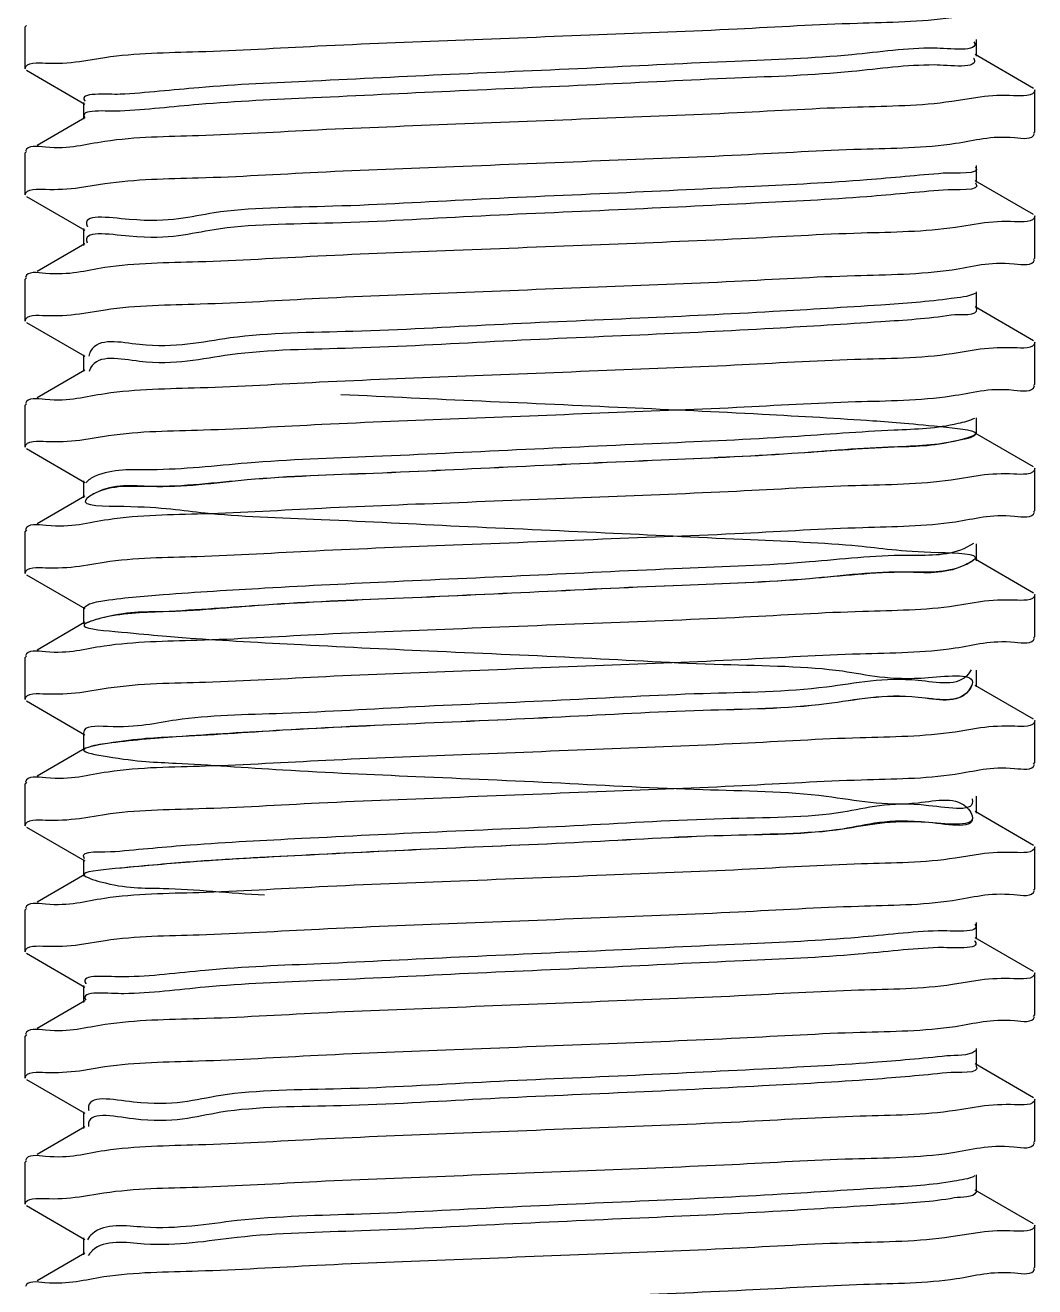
# Model space of a CAD drawing. Extents: x -452079 to 117456, y 3902 to 836955.
# Drawn here: x -266413.4 to -266333.7, y 689414.8 to 689514.5 of the extents above; entities that cross this region are included whole.
import ezdxf

# ---------------------------------------------------------------- set-up
doc = ezdxf.new("R2010")
doc.units = 0
doc.header["$LTSCALE"] = 1000
doc.header["$MEASUREMENT"] = 0
doc.layers.add('总说明', color=2, linetype='Continuous')

msp = doc.modelspace()

# ---------------------------------------------------------------- linework, layer by layer
at = {"layer": '总说明', "color": 133, "linetype": 'Continuous'}
for p, q in [((-266413.324, 689514.523), (-266413.418, 689514.414)), ((-266413.418, 689511.09), (-266413.418, 689514.414)), ((-266413.418, 689511.09), (-266413.418, 689514.414)), ((-266338.264, 689512.087), (-266338.264, 689513.417)), ((-266338.264, 689512.087), (-266338.264, 689513.417)), ((-266409.121, 689511.673), (-266407.139, 689511.993)), ((-266333.753, 689509.538), (-266338.37, 689512.211)), ((-266413.324, 689510.981), (-266408.707, 689508.308)), ((-266333.659, 689506.105), (-266333.659, 689509.429)), ((-266408.813, 689508.432), (-266408.813, 689507.102)), ((-266408.813, 689508.432), (-266408.813, 689507.102)), ((-266337.963, 689508.862), (-266340.212, 689508.506)), ((-266408.707, 689507.226), (-266412.486, 689505.038)), ((-266333.753, 689505.996), (-266333.659, 689506.105)), ((-266413.324, 689504.553), (-266413.418, 689504.444)), ((-266413.418, 689501.12), (-266413.418, 689504.444)), ((-266413.418, 689501.12), (-266413.418, 689504.444)), ((-266338.264, 689502.117), (-266338.264, 689503.447)), ((-266338.264, 689502.117), (-266338.264, 689503.447)), ((-266409.121, 689501.704), (-266407.142, 689502.023)), ((-266333.753, 689499.568), (-266338.37, 689502.241)), ((-266413.324, 689501.011), (-266408.707, 689498.338)), ((-266333.659, 689496.136), (-266333.659, 689499.459)), ((-266408.813, 689498.462), (-266408.813, 689497.133)), ((-266408.813, 689498.462), (-266408.813, 689497.133)), ((-266337.955, 689498.874), (-266339.913, 689498.558)), ((-266408.707, 689497.256), (-266412.486, 689495.068)), ((-266333.753, 689496.026), (-266333.659, 689496.136)), ((-266413.324, 689494.583), (-266413.418, 689494.474)), ((-266413.418, 689491.151), (-266413.418, 689494.474)), ((-266413.418, 689491.151), (-266413.418, 689494.474)), ((-266338.264, 689492.148), (-266338.264, 689493.477)), ((-266338.264, 689492.148), (-266338.264, 689493.477)), ((-266409.121, 689491.732), (-266407.116, 689492.055)), ((-266333.753, 689489.598), (-266338.37, 689492.271)), ((-266413.324, 689491.041), (-266408.707, 689488.369)), ((-266333.659, 689486.166), (-266333.659, 689489.489)), ((-266408.813, 689488.492), (-266408.813, 689487.163)), ((-266408.813, 689488.492), (-266408.813, 689487.163)), ((-266337.961, 689488.921), (-266340.178, 689488.569)), ((-266408.707, 689487.286), (-266412.486, 689485.098)), ((-266408.306, 689487.334), (-266408.366, 689487.176)), ((-266408.29, 689487.369), (-266408.306, 689487.334)), ((-266333.753, 689486.056), (-266333.659, 689486.166)), ((-266413.324, 689484.613), (-266413.418, 689484.504)), ((-266413.418, 689481.181), (-266413.418, 689484.504)), ((-266413.418, 689481.181), (-266413.418, 689484.504)), ((-266338.264, 689482.178), (-266338.264, 689483.507)), ((-266338.264, 689482.178), (-266338.264, 689483.507)), ((-266409.114, 689481.746), (-266406.847, 689482.105)), ((-266333.753, 689479.628), (-266338.37, 689482.301)), ((-266413.324, 689481.071), (-266408.707, 689478.399)), ((-266333.659, 689476.196), (-266333.659, 689479.519)), ((-266408.813, 689478.522), (-266408.813, 689477.193)), ((-266408.813, 689478.522), (-266408.813, 689477.193)), ((-266337.964, 689478.955), (-266340.259, 689478.593)), ((-266408.707, 689477.316), (-266412.486, 689475.128)), ((-266408.389, 689477.26), (-266408.544, 689477.136)), ((-266408.339, 689477.294), (-266408.389, 689477.26)), ((-266333.753, 689476.086), (-266333.659, 689476.196)), ((-266413.324, 689474.643), (-266413.418, 689474.534)), ((-266413.418, 689471.211), (-266413.418, 689474.534)), ((-266413.418, 689471.211), (-266413.418, 689474.534)), ((-266338.506, 689473.581), (-266339.263, 689473.158)), ((-266338.264, 689472.208), (-266338.264, 689473.537)), ((-266338.264, 689472.208), (-266338.264, 689473.537)), ((-266409.122, 689471.797), (-266407.191, 689472.109)), ((-266333.753, 689469.658), (-266338.37, 689472.331)), ((-266413.324, 689471.102), (-266408.707, 689468.429)), ((-266333.659, 689466.226), (-266333.659, 689469.549)), ((-266408.813, 689468.552), (-266408.813, 689467.223)), ((-266408.813, 689468.552), (-266408.813, 689467.223)), ((-266337.956, 689468.966), (-266339.932, 689468.647)), ((-266408.707, 689467.346), (-266412.486, 689465.158)), ((-266408.488, 689467.325), (-266408.647, 689467.244)), ((-266333.753, 689466.117), (-266333.659, 689466.226)), ((-266413.324, 689464.673), (-266413.418, 689464.564)), ((-266413.418, 689461.241), (-266413.418, 689464.564)), ((-266413.418, 689461.241), (-266413.418, 689464.564)), ((-266338.681, 689463.597), (-266338.89, 689463.268)), ((-266338.264, 689462.238), (-266338.264, 689463.567)), ((-266338.264, 689462.238), (-266338.264, 689463.567)), ((-266409.115, 689461.808), (-266406.877, 689462.162)), ((-266338.633, 689462.378), (-266338.89, 689461.938)), ((-266333.753, 689459.688), (-266338.37, 689462.361)), ((-266413.324, 689461.132), (-266408.707, 689458.459)), ((-266333.659, 689456.256), (-266333.659, 689459.579)), ((-266408.813, 689458.582), (-266408.813, 689457.253)), ((-266408.813, 689458.582), (-266408.813, 689457.253)), ((-266337.955, 689458.997), (-266339.944, 689458.676)), ((-266408.707, 689457.376), (-266412.486, 689455.188)), ((-266408.557, 689457.427), (-266408.702, 689457.366)), ((-266333.753, 689456.147), (-266333.659, 689456.256)), ((-266413.324, 689454.703), (-266413.418, 689454.594)), ((-266413.418, 689451.271), (-266413.418, 689454.594)), ((-266413.418, 689451.271), (-266413.418, 689454.594)), ((-266338.264, 689452.268), (-266338.264, 689453.597)), ((-266338.264, 689452.268), (-266338.264, 689453.597)), ((-266409.122, 689451.855), (-266407.16, 689452.172)), ((-266333.753, 689449.718), (-266338.37, 689452.391)), ((-266413.324, 689451.162), (-266408.707, 689448.489)), ((-266338.63, 689452.126), (-266338.603, 689452.048)), ((-266333.659, 689446.286), (-266333.659, 689449.609)), ((-266408.813, 689448.612), (-266408.813, 689447.283)), ((-266408.813, 689448.612), (-266408.813, 689447.283)), ((-266337.956, 689449.026), (-266339.935, 689448.707)), ((-266408.707, 689447.406), (-266412.486, 689445.218)), ((-266333.753, 689446.177), (-266333.659, 689446.286)), ((-266413.324, 689444.733), (-266413.418, 689444.624)), ((-266413.418, 689441.301), (-266413.418, 689444.624)), ((-266413.418, 689441.301), (-266413.418, 689444.624)), ((-266338.264, 689442.298), (-266338.264, 689443.627)), ((-266338.264, 689442.298), (-266338.264, 689443.627)), ((-266409.12, 689441.882), (-266407.115, 689442.205)), ((-266333.753, 689439.748), (-266338.37, 689442.421)), ((-266413.324, 689441.192), (-266408.707, 689438.519)), ((-266333.659, 689436.316), (-266333.659, 689439.639)), ((-266408.813, 689438.642), (-266408.813, 689437.313)), ((-266408.813, 689438.642), (-266408.813, 689437.313)), ((-266337.962, 689439.069), (-266340.153, 689438.721)), ((-266408.707, 689437.436), (-266412.486, 689435.248)), ((-266333.753, 689436.207), (-266333.659, 689436.316)), ((-266413.324, 689434.764), (-266413.418, 689434.654)), ((-266413.418, 689431.331), (-266413.418, 689434.654)), ((-266413.418, 689431.331), (-266413.418, 689434.654)), ((-266338.264, 689432.328), (-266338.264, 689433.657)), ((-266338.264, 689432.328), (-266338.264, 689433.657)), ((-266409.121, 689431.914), (-266407.135, 689432.234)), ((-266333.753, 689429.779), (-266338.37, 689432.451)), ((-266413.324, 689431.222), (-266408.707, 689428.549)), ((-266333.659, 689426.346), (-266333.659, 689429.669)), ((-266408.813, 689428.672), (-266408.813, 689427.343)), ((-266408.813, 689428.672), (-266408.813, 689427.343)), ((-266337.956, 689429.086), (-266339.934, 689428.767)), ((-266408.707, 689427.466), (-266412.486, 689425.279)), ((-266408.418, 689427.581), (-266408.409, 689427.514)), ((-266333.753, 689426.237), (-266333.659, 689426.346)), ((-266413.324, 689424.794), (-266413.418, 689424.684)), ((-266413.418, 689421.361), (-266413.418, 689424.684)), ((-266413.418, 689421.361), (-266413.418, 689424.684)), ((-266338.264, 689422.358), (-266338.264, 689423.687)), ((-266338.264, 689422.358), (-266338.264, 689423.687)), ((-266409.124, 689421.948), (-266407.206, 689422.259)), ((-266333.753, 689419.809), (-266338.37, 689422.481)), ((-266413.324, 689421.252), (-266408.707, 689418.579)), ((-266333.659, 689416.376), (-266333.659, 689419.699)), ((-266408.813, 689418.702), (-266408.813, 689417.373)), ((-266408.813, 689418.702), (-266408.813, 689417.373)), ((-266337.964, 689419.137), (-266340.281, 689418.772)), ((-266408.707, 689417.497), (-266412.486, 689415.309)), ((-266408.321, 689417.473), (-266408.44, 689417.317)), ((-266408.287, 689417.511), (-266408.321, 689417.473)), ((-266333.753, 689416.267), (-266333.659, 689416.376))]:
    msp.add_line(p, q, dxfattribs=at)
for points, start_tangent, end_tangent in [([(-266407.139, 689511.993), (-266399.736, 689512.446), (-266390.289, 689512.895), (-266379.386, 689513.349), (-266368.114, 689513.799), (-266357.174, 689514.254), (-266347.676, 689514.703), (-266340.212, 689515.153)], (0.989079, 0.147383), (0.98926, 0.146164)), ([(-266338.47, 689513.232), (-266341.594, 689512.722)], (0.527191, -0.849747), (-0.999993, 0.003618)), ([(-266341.594, 689512.722), (-266348.119, 689512.201), (-266357.355, 689511.681), (-266368.317, 689511.16), (-266379.837, 689510.639), (-266390.684, 689510.119), (-266399.703, 689509.598), (-266405.931, 689509.078)], (-0.999993, 0.003618), (-0.998742, -0.050136)), ([(-266413.418, 689511.09), (-266411.817, 689511.542)], (0, 1), (0.999349, -0.036074)), ([(-266411.817, 689511.542), (-266409.121, 689511.673)], (0.999349, -0.036074), (0.990801, 0.135325)), ([(-266341.594, 689511.392), (-266348.119, 689510.872), (-266357.355, 689510.351), (-266368.317, 689509.831), (-266379.837, 689509.31), (-266390.684, 689508.79), (-266399.703, 689508.269), (-266405.931, 689507.748)], (-0.999993, 0.003618), (-0.998742, -0.050136)), ([(-266338.487, 689511.929), (-266338.477, 689511.913), (-266341.594, 689511.392)], (0.578686, -0.81555), (-0.999993, 0.003618)), ([(-266405.931, 689509.078), (-266408.703, 689508.557), (-266408.691, 689508.543)], (-0.998742, -0.050136), (0.672217, -0.740354)), ([(-266335.326, 689508.968), (-266337.963, 689508.862)], (-0.999172, 0.040692), (-0.992216, -0.124528)), ([(-266333.659, 689509.429), (-266335.326, 689508.968)], (0, -1), (-0.999172, 0.040692)), ([(-266405.931, 689507.748), (-266408.704, 689507.228)], (-0.998742, -0.050136), (0.624895, -0.780709)), ([(-266340.212, 689508.506), (-266347.676, 689508.056), (-266357.174, 689507.607), (-266368.114, 689507.153), (-266379.386, 689506.703), (-266390.289, 689506.248), (-266399.736, 689505.799), (-266407.139, 689505.346)], (-0.98926, -0.146164), (-0.989079, -0.147383)), ([(-266339.913, 689505.205), (-266335.25, 689505.656), (-266333.679, 689505.972)], (0.989042, 0.147638), (0.310088, 0.950708)), ([(-266407.139, 689505.346), (-266411.817, 689504.895), (-266413.399, 689504.577)], (-0.989079, -0.147383), (-0.307422, -0.951573)), ([(-266407.142, 689502.023), (-266399.744, 689502.475), (-266390.311, 689502.924), (-266379.545, 689503.373), (-266367.966, 689503.835), (-266356.864, 689504.297), (-266347.366, 689504.749), (-266339.913, 689505.205)], (0.989081, 0.147372), (0.989042, 0.147638)), ([(-266338.33, 689503.355), (-266340.888, 689502.831)], (0.620246, -0.784407), (-0.997008, -0.077294)), ([(-266340.888, 689502.831), (-266346.931, 689502.31), (-266355.813, 689501.79), (-266366.585, 689501.269), (-266378.099, 689500.749), (-266389.126, 689500.228), (-266398.491, 689499.707), (-266405.194, 689499.187), (-266408.521, 689498.666), (-266408.5, 689498.623)], (-0.997008, -0.077294), (0.457873, -0.889018)), ([(-266338.344, 689502.041), (-266338.327, 689502.022), (-266340.888, 689501.502)], (0.689145, -0.724623), (-0.997008, -0.077294)), ([(-266413.418, 689501.12), (-266411.817, 689501.572)], (0, 1), (0.999351, -0.03602)), ([(-266411.817, 689501.572), (-266409.121, 689501.704)], (0.999351, -0.03602), (0.990786, 0.135438)), ([(-266340.888, 689501.502), (-266346.931, 689500.981), (-266355.813, 689500.46), (-266366.585, 689499.94), (-266378.099, 689499.419), (-266389.126, 689498.899), (-266398.491, 689498.378), (-266405.194, 689497.858), (-266408.521, 689497.337)], (-0.997008, -0.077294), (0.400134, -0.916457)), ([(-266335.25, 689499.009), (-266337.955, 689498.874)], (-0.999373, 0.035411), (-0.990661, -0.136345)), ([(-266333.659, 689499.459), (-266335.25, 689499.009)], (0, -1), (-0.999373, 0.035411)), ([(-266339.913, 689498.558), (-266347.366, 689498.102), (-266356.864, 689497.651), (-266367.966, 689497.189), (-266379.545, 689496.726), (-266390.311, 689496.278), (-266399.744, 689495.829), (-266407.142, 689495.376)], (-0.989042, -0.147638), (-0.989081, -0.147372)), ([(-266340.178, 689495.215), (-266335.276, 689495.682), (-266333.678, 689496.002)], (0.989211, 0.146498), (0.303223, 0.952919)), ([(-266407.142, 689495.376), (-266411.817, 689494.925), (-266413.399, 689494.607)], (-0.989081, -0.147372), (-0.307604, -0.951515)), ([(-266407.116, 689492.055), (-266399.595, 689492.513), (-266390.165, 689492.961), (-266379.33, 689493.412), (-266368.154, 689493.858), (-266357.377, 689494.305), (-266347.878, 689494.752), (-266340.178, 689495.215)], (0.98912, 0.147109), (0.989211, 0.146498)), ([(-266338.366, 689493.345), (-266340.263, 689492.94)], (-0.881143, -0.47285), (-0.989294, -0.145933)), ([(-266340.263, 689492.94), (-266345.81, 689492.42), (-266354.314, 689491.899), (-266364.87, 689491.378), (-266376.349, 689490.858), (-266387.529, 689490.337), (-266397.217, 689489.817), (-266404.379, 689489.296), (-266408.251, 689488.776), (-266408.397, 689488.394)], (-0.989294, -0.145933), (-0.229174, -0.973386)), ([(-266338.27, 689492.145), (-266338.266, 689492.131), (-266340.263, 689491.611)], (0.383799, -0.923417), (-0.989294, -0.145933)), ([(-266413.418, 689491.151), (-266411.843, 689491.598)], (0, 1), (0.999392, -0.034866)), ([(-266411.843, 689491.598), (-266409.121, 689491.732)], (0.999392, -0.034866), (0.990841, 0.135033)), ([(-266340.263, 689491.611), (-266345.81, 689491.09), (-266354.314, 689490.57), (-266364.87, 689490.049), (-266376.349, 689489.528), (-266387.529, 689489.008), (-266397.217, 689488.487), (-266404.379, 689487.967), (-266408.251, 689487.446), (-266408.29, 689487.369)], (-0.989294, -0.145933), (-0.422944, -0.906156)), ([(-266335.276, 689489.036), (-266337.961, 689488.921)], (-0.999272, 0.038147), (-0.991933, -0.126764)), ([(-266333.659, 689489.489), (-266335.276, 689489.036)], (0, -1), (-0.999272, 0.038147)), ([(-266340.178, 689488.569), (-266347.878, 689488.106), (-266357.377, 689487.659), (-266368.154, 689487.211), (-266379.33, 689486.765), (-266390.165, 689486.314), (-266399.595, 689485.867), (-266407.116, 689485.408)], (-0.989211, -0.146498), (-0.98912, -0.147109)), ([(-266340.259, 689485.24), (-266335.323, 689485.706), (-266333.677, 689486.033)], (0.989285, 0.145998), (0.292739, 0.956192)), ([(-266407.116, 689485.408), (-266411.843, 689484.951), (-266413.398, 689484.638)], (-0.98912, -0.147109), (-0.313468, -0.949599)), ([(-266388.476, 689485.364), (-266377.383, 689484.843), (-266365.879, 689484.323), (-266355.193, 689483.802), (-266346.463, 689483.282), (-266340.622, 689482.761), (-266338.291, 689482.241), (-266339.721, 689481.72), (-266344.757, 689481.199), (-266352.864, 689480.679), (-266363.176, 689480.158), (-266374.593, 689479.638), (-266385.898, 689479.117), (-266395.884, 689478.597), (-266403.487, 689478.076), (-266407.895, 689477.555), (-266408.639, 689477.035), (-266405.638, 689476.514), (-266399.214, 689475.994), (-266390.05, 689475.473), (-266379.126, 689474.953), (-266367.605, 689474.432), (-266356.717, 689473.911), (-266347.624, 689473.391), (-266341.295, 689472.87), (-266338.405, 689472.35), (-266339.263, 689471.829), (-266343.777, 689471.309), (-266351.465, 689470.788), (-266361.508, 689470.267), (-266372.834, 689469.747), (-266384.236, 689469.226), (-266394.496, 689468.706), (-266402.521, 689468.185), (-266407.454, 689467.665), (-266408.77, 689467.144), (-266406.327, 689466.623), (-266400.388, 689466.103), (-266391.584, 689465.582), (-266380.855, 689465.062), (-266369.346, 689464.541), (-266358.284, 689464.021), (-266348.849, 689463.5), (-266342.048, 689462.98), (-266338.606, 689462.459), (-266338.89, 689461.938), (-266342.87, 689461.418), (-266350.121, 689460.897), (-266359.87, 689460.377), (-266371.077, 689459.856), (-266382.547, 689459.336), (-266393.056, 689458.815), (-266401.483, 689458.294), (-266406.929, 689457.774), (-266408.813, 689457.253), (-266406.935, 689456.733), (-266401.495, 689456.212), (-266393.072, 689455.692), (-266382.566, 689455.171), (-266371.097, 689454.65), (-266359.888, 689454.13), (-266350.136, 689453.609), (-266342.879, 689453.089), (-266338.894, 689452.568), (-266338.603, 689452.048), (-266342.039, 689451.527), (-266348.835, 689451.006), (-266358.266, 689450.486), (-266369.326, 689449.965), (-266380.836, 689449.445), (-266391.567, 689448.924), (-266400.375, 689448.404), (-266406.32, 689447.883), (-266408.769, 689447.362), (-266407.46, 689446.842), (-266402.532, 689446.321), (-266394.512, 689445.801)], (0.998769, -0.049594), (0.998439, -0.055859)), ([(-266406.847, 689482.105), (-266399.347, 689482.556), (-266389.977, 689482.999), (-266379.166, 689483.448), (-266368.015, 689483.894), (-266357.194, 689484.343), (-266347.813, 689484.786), (-266340.259, 689485.24)], (0.98928, 0.146029), (0.989285, 0.145998)), ([(-266339.721, 689483.049), (-266344.757, 689482.529), (-266352.864, 689482.008), (-266363.176, 689481.488), (-266374.593, 689480.967), (-266385.898, 689480.446), (-266395.884, 689479.926), (-266403.487, 689479.405), (-266407.895, 689478.885), (-266408.63, 689478.376)], (-0.97161, -0.23659), (-0.62132, -0.783557)), ([(-266338.417, 689483.467), (-266339.721, 689483.049)], (-0.87188, -0.48972), (-0.97161, -0.23659)), ([(-266338.308, 689482.218), (-266339.721, 689481.72)], (-0.667703, -0.744428), (-0.97161, -0.23659)), ([(-266413.418, 689481.181), (-266411.755, 689481.641)], (0, 1), (0.999176, -0.040599)), ([(-266411.755, 689481.641), (-266409.114, 689481.746)], (0.999176, -0.040599), (0.992281, 0.124009)), ([(-266339.721, 689481.72), (-266344.757, 689481.199), (-266352.864, 689480.679), (-266363.176, 689480.158), (-266374.593, 689479.638), (-266385.898, 689479.117), (-266395.884, 689478.597), (-266403.487, 689478.076), (-266407.895, 689477.555), (-266408.339, 689477.294)], (-0.97161, -0.23659), (-0.826216, -0.563353)), ([(-266335.323, 689479.059), (-266337.964, 689478.955)], (-0.999166, 0.040823), (-0.992411, -0.122966)), ([(-266333.659, 689479.519), (-266335.323, 689479.059)], (0, -1), (-0.999166, 0.040823)), ([(-266340.259, 689478.593), (-266347.813, 689478.139), (-266357.194, 689477.697), (-266368.015, 689477.247), (-266379.166, 689476.802), (-266389.977, 689476.352), (-266399.347, 689475.91), (-266406.847, 689475.458)], (-0.989285, -0.145998), (-0.98928, -0.146029)), ([(-266339.932, 689475.294), (-266335.261, 689475.744), (-266333.678, 689476.062)], (0.989121, 0.147104), (0.307519, 0.951542)), ([(-266406.847, 689475.458), (-266411.755, 689474.994), (-266413.4, 689474.666)], (-0.98928, -0.146029), (-0.293013, -0.956108)), ([(-266407.191, 689472.109), (-266399.851, 689472.56), (-266390.469, 689473.007), (-266379.586, 689473.462), (-266367.82, 689473.932), (-266356.672, 689474.396), (-266347.246, 689474.845), (-266339.932, 689475.294)], (0.989079, 0.147386), (0.989121, 0.147104)), ([(-266339.263, 689473.158), (-266343.777, 689472.638), (-266351.465, 689472.117), (-266361.508, 689471.597), (-266372.834, 689471.076), (-266384.236, 689470.556), (-266394.496, 689470.035), (-266402.521, 689469.515), (-266407.454, 689468.994), (-266408.752, 689468.495)], (-0.91394, -0.405849), (-0.684829, -0.728703)), ([(-266338.415, 689472.337), (-266339.263, 689471.829)], (-0.650655, -0.759374), (-0.91394, -0.405849)), ([(-266413.418, 689471.211), (-266411.83, 689471.66)], (0, 1), (0.999384, -0.035099)), ([(-266411.83, 689471.66), (-266409.122, 689471.797)], (0.999384, -0.035099), (0.990517, 0.137388)), ([(-266339.263, 689471.829), (-266343.777, 689471.309), (-266351.465, 689470.788), (-266361.508, 689470.267), (-266372.834, 689469.747), (-266384.236, 689469.226), (-266394.496, 689468.706), (-266402.521, 689468.185), (-266407.454, 689467.665), (-266408.488, 689467.325)], (-0.91394, -0.405849), (-0.91365, -0.406503)), ([(-266335.261, 689469.098), (-266337.956, 689468.966)], (-0.999351, 0.03603), (-0.990762, -0.135611)), ([(-266333.659, 689469.549), (-266335.261, 689469.098)], (0, -1), (-0.999351, 0.03603)), ([(-266339.932, 689468.647), (-266347.246, 689468.199), (-266356.672, 689467.749), (-266367.82, 689467.285), (-266379.586, 689466.815), (-266390.469, 689466.361), (-266399.851, 689465.913), (-266407.191, 689465.463)], (-0.989121, -0.147104), (-0.989079, -0.147386)), ([(-266339.944, 689465.323), (-266335.23, 689465.779), (-266333.679, 689466.092)], (0.989107, 0.1472), (0.314602, 0.949224)), ([(-266407.191, 689465.463), (-266411.83, 689465.013), (-266413.398, 689464.698)], (-0.989079, -0.147386), (-0.310723, -0.950501)), ([(-266406.877, 689462.162), (-266399.18, 689462.625), (-266389.682, 689463.072), (-266378.908, 689463.519), (-266367.727, 689463.965), (-266356.888, 689464.417), (-266347.464, 689464.864), (-266339.944, 689465.323)], (0.989221, 0.146428), (0.989107, 0.1472)), ([(-266338.89, 689463.268), (-266342.87, 689462.747), (-266350.121, 689462.227), (-266359.87, 689461.706), (-266371.077, 689461.185), (-266382.547, 689460.665), (-266393.056, 689460.144), (-266401.483, 689459.624), (-266406.929, 689459.103), (-266408.813, 689458.582)], (-0.617202, -0.786805), (0.012808, -0.999918)), ([(-266413.418, 689461.241), (-266411.794, 689461.695)], (0, 1), (0.999253, -0.038633)), ([(-266411.794, 689461.695), (-266409.115, 689461.808)], (0.999253, -0.038633), (0.992046, 0.125874)), ([(-266338.89, 689461.938), (-266342.87, 689461.418), (-266350.121, 689460.897), (-266359.87, 689460.377), (-266371.077, 689459.856), (-266382.547, 689459.336), (-266393.056, 689458.815), (-266401.483, 689458.294), (-266406.929, 689457.774), (-266408.557, 689457.427)], (-0.617202, -0.786805), (-0.941519, -0.33696)), ([(-266335.23, 689459.132), (-266337.955, 689458.997)], (-0.999402, 0.034565), (-0.990751, -0.135693)), ([(-266333.659, 689459.579), (-266335.23, 689459.132)], (0, -1), (-0.999402, 0.034565)), ([(-266339.944, 689458.676), (-266347.464, 689458.217), (-266356.888, 689457.77), (-266367.727, 689457.319), (-266378.908, 689456.872), (-266389.682, 689456.425), (-266399.18, 689455.978), (-266406.877, 689455.516)], (-0.989107, -0.1472), (-0.989221, -0.146428)), ([(-266339.935, 689455.353), (-266335.26, 689455.805), (-266333.678, 689456.122)], (0.989078, 0.147396), (0.307576, 0.951523)), ([(-266406.877, 689455.516), (-266411.794, 689455.049), (-266413.399, 689454.727)], (-0.989221, -0.146428), (-0.301346, -0.953515)), ([(-266407.16, 689452.172), (-266399.706, 689452.628), (-266390.199, 689453.079), (-266379.095, 689453.542), (-266367.529, 689454.003), (-266356.772, 689454.452), (-266347.336, 689454.901), (-266339.935, 689455.353)], (0.989049, 0.147588), (0.989078, 0.147396)), ([(-266338.603, 689453.377), (-266342.039, 689452.856), (-266348.835, 689452.336), (-266358.266, 689451.815), (-266369.326, 689451.295), (-266380.836, 689450.774), (-266391.567, 689450.253), (-266400.375, 689449.733), (-266406.32, 689449.212)], (0.273996, -0.961731), (-0.995872, -0.090767)), ([(-266338.61, 689453.398), (-266338.603, 689453.377)], (0.301127, -0.953584), (0.273996, -0.961731)), ([(-266413.418, 689451.271), (-266411.828, 689451.72)], (0, 1), (0.999373, -0.035395)), ([(-266411.828, 689451.72), (-266409.122, 689451.855)], (0.999373, -0.035395), (0.990678, 0.136221)), ([(-266338.603, 689452.048), (-266342.039, 689451.527), (-266348.835, 689451.006), (-266358.266, 689450.486), (-266369.326, 689449.965), (-266380.836, 689449.445), (-266391.567, 689448.924), (-266400.375, 689448.404), (-266406.32, 689447.883)], (0.273996, -0.961731), (-0.995872, -0.090767)), ([(-266406.32, 689449.212), (-266408.769, 689448.692), (-266408.752, 689448.67)], (-0.995872, -0.090767), (0.68537, -0.728195)), ([(-266335.26, 689449.158), (-266337.956, 689449.026)], (-0.99935, 0.036052), (-0.990788, -0.135426)), ([(-266333.659, 689449.609), (-266335.26, 689449.158)], (0, -1), (-0.99935, 0.036052)), ([(-266339.935, 689448.707), (-266347.336, 689448.254), (-266356.772, 689447.805), (-266367.529, 689447.357), (-266379.095, 689446.895), (-266390.199, 689446.433), (-266399.706, 689445.981), (-266407.16, 689445.525)], (-0.989078, -0.147396), (-0.989049, -0.147588)), ([(-266340.153, 689445.368), (-266335.315, 689445.827), (-266333.678, 689446.153)], (0.989232, 0.146356), (0.29489, 0.955531)), ([(-266407.16, 689445.525), (-266411.828, 689445.074), (-266413.398, 689444.758)], (-0.989049, -0.147588), (-0.310128, -0.950695)), ([(-266407.115, 689442.205), (-266399.687, 689442.659), (-266390.2, 689443.11), (-266379.288, 689443.564), (-266368.007, 689444.014), (-266357.073, 689444.469), (-266347.576, 689444.918), (-266340.153, 689445.368)], (0.989082, 0.147363), (0.989232, 0.146356)), ([(-266338.4, 689443.482), (-266341.287, 689442.966)], (0.605305, -0.795993), (-0.999404, -0.034515)), ([(-266341.287, 689442.966), (-266347.611, 689442.445), (-266356.7, 689441.924), (-266367.586, 689441.404), (-266379.106, 689440.883), (-266390.033, 689440.363), (-266399.2, 689439.842), (-266405.63, 689439.322)], (-0.999404, -0.034515), (-0.99988, -0.015471)), ([(-266338.413, 689442.169), (-266338.403, 689442.157), (-266341.287, 689441.636)], (0.652023, -0.7582), (-0.999404, -0.034515)), ([(-266413.418, 689441.301), (-266411.81, 689441.753)], (0, 1), (0.999333, -0.036521)), ([(-266411.81, 689441.753), (-266409.12, 689441.882)], (0.999333, -0.036521), (0.990933, 0.134359)), ([(-266341.287, 689441.636), (-266347.611, 689441.116), (-266356.7, 689440.595), (-266367.586, 689440.075), (-266379.106, 689439.554), (-266390.033, 689439.033), (-266399.2, 689438.513), (-266405.63, 689437.992)], (-0.999404, -0.034515), (-0.99988, -0.015471)), ([(-266405.63, 689439.322), (-266408.637, 689438.801), (-266408.628, 689438.789)], (-0.99988, -0.015471), (0.619393, -0.785081)), ([(-266335.315, 689439.18), (-266337.962, 689439.069)], (-0.999206, 0.039848), (-0.991926, -0.126821)), ([(-266333.659, 689439.639), (-266335.315, 689439.18)], (0, -1), (-0.999206, 0.039848)), ([(-266405.63, 689437.992), (-266408.643, 689437.48)], (-0.99988, -0.015471), (0.57079, -0.821096)), ([(-266340.153, 689438.721), (-266347.576, 689438.272), (-266357.073, 689437.822), (-266368.007, 689437.368), (-266379.288, 689436.917), (-266390.2, 689436.463), (-266399.687, 689436.012), (-266407.115, 689435.559)], (-0.989232, -0.146356), (-0.989082, -0.147363)), ([(-266339.934, 689435.414), (-266335.249, 689435.866), (-266333.679, 689436.182)], (0.989041, 0.147641), (0.310145, 0.950689)), ([(-266407.115, 689435.559), (-266411.81, 689435.106), (-266413.399, 689434.788)], (-0.989082, -0.147363), (-0.305913, -0.952059)), ([(-266407.135, 689432.234), (-266399.729, 689432.687), (-266390.286, 689433.136), (-266379.523, 689433.584), (-266368.037, 689434.043), (-266356.964, 689434.504), (-266347.442, 689434.955), (-266339.934, 689435.414)], (0.989081, 0.147371), (0.989041, 0.147641)), ([(-266338.33, 689433.481), (-266340.615, 689433.075)], (-0.7979, -0.60279), (-0.994402, -0.105662)), ([(-266340.615, 689433.075), (-266346.451, 689432.554), (-266355.176, 689432.034), (-266365.86, 689431.513), (-266377.363, 689430.992), (-266388.458, 689430.472), (-266397.962, 689429.951), (-266404.86, 689429.431), (-266408.418, 689428.91), (-266408.395, 689428.767)], (-0.994402, -0.105662), (0.22131, -0.975204)), ([(-266338.308, 689432.289), (-266338.291, 689432.266), (-266340.615, 689431.745)], (0.666242, -0.745735), (-0.994402, -0.105662)), ([(-266413.418, 689431.331), (-266411.815, 689431.782)], (0, 1), (0.999346, -0.036148)), ([(-266411.815, 689431.782), (-266409.121, 689431.914)], (0.999346, -0.036148), (0.990823, 0.135165)), ([(-266340.615, 689431.745), (-266346.451, 689431.225), (-266355.176, 689430.704), (-266365.86, 689430.184), (-266377.363, 689429.663), (-266388.458, 689429.143), (-266397.962, 689428.622), (-266404.86, 689428.101), (-266408.418, 689427.581)], (-0.994402, -0.105662), (0.089672, -0.995971)), ([(-266335.249, 689429.22), (-266337.956, 689429.086)], (-0.99937, 0.035504), (-0.990761, -0.135622)), ([(-266333.659, 689429.669), (-266335.249, 689429.22)], (0, -1), (-0.99937, 0.035504)), ([(-266339.934, 689428.767), (-266347.442, 689428.309), (-266356.964, 689427.857), (-266368.037, 689427.397), (-266379.523, 689426.938), (-266390.286, 689426.489), (-266399.729, 689426.04), (-266407.135, 689425.587)], (-0.989041, -0.147641), (-0.989081, -0.147371)), ([(-266340.281, 689425.419), (-266335.302, 689425.889), (-266333.678, 689426.213)], (0.989245, 0.146266), (0.297147, 0.954832)), ([(-266407.135, 689425.587), (-266411.815, 689425.136), (-266413.399, 689424.818)], (-0.989081, -0.147371), (-0.307172, -0.951654)), ([(-266407.206, 689422.259), (-266399.765, 689422.715), (-266390.378, 689423.162), (-266379.53, 689423.614), (-266368.298, 689424.063), (-266357.561, 689424.508), (-266348.046, 689424.954), (-266340.281, 689425.419)], (0.989075, 0.147416), (0.989245, 0.146266)), ([(-266338.386, 689423.594), (-266340.025, 689423.184)], (-0.886938, -0.461889), (-0.983804, -0.179247)), ([(-266340.025, 689423.184), (-266345.358, 689422.663), (-266353.698, 689422.143), (-266364.154, 689421.622), (-266375.611, 689421.102), (-266386.847, 689420.581), (-266396.663, 689420.061), (-266404.013, 689419.54), (-266408.112, 689419.019), (-266408.503, 689418.541)], (-0.983804, -0.179247), (-0.462473, -0.886634)), ([(-266338.27, 689422.361), (-266340.025, 689421.855)], (-0.397683, -0.917523), (-0.983804, -0.179247)), ([(-266413.418, 689421.361), (-266411.857, 689421.807)], (0, 1), (0.999434, -0.033647)), ([(-266411.857, 689421.807), (-266409.124, 689421.948)], (0.999434, -0.033647), (0.990385, 0.138338)), ([(-266340.025, 689421.855), (-266345.358, 689421.334), (-266353.698, 689420.813), (-266364.154, 689420.293), (-266375.611, 689419.772), (-266386.847, 689419.252), (-266396.663, 689418.731), (-266404.013, 689418.211), (-266408.112, 689417.69), (-266408.287, 689417.511)], (-0.983804, -0.179247), (-0.66302, -0.748601)), ([(-266335.302, 689419.242), (-266337.964, 689419.137)], (-0.999201, 0.039963), (-0.99245, -0.122653)), ([(-266333.659, 689419.699), (-266335.302, 689419.242)], (0, -1), (-0.999201, 0.039963)), ([(-266340.281, 689418.772), (-266348.046, 689418.307), (-266357.561, 689417.861), (-266368.298, 689417.416), (-266379.53, 689416.968), (-266390.378, 689416.515), (-266399.765, 689416.068), (-266407.206, 689415.612)], (-0.989245, -0.146266), (-0.989075, -0.147416)), ([(-266339.855, 689415.48), (-266335.239, 689415.928), (-266333.679, 689416.242)], (0.989074, 0.147423), (0.312691, 0.949855)), ([(-266407.206, 689415.612), (-266411.857, 689415.16), (-266413.398, 689414.848)], (-0.989075, -0.147416), (-0.317122, -0.948385)), ([(-266407.127, 689412.295), (-266399.856, 689412.74), (-266390.453, 689413.189), (-266379.286, 689413.654), (-266367.464, 689414.126), (-266356.511, 689414.584), (-266347.163, 689415.03), (-266339.855, 689415.48)], (0.989159, 0.146849), (0.989074, 0.147423))]:
    msp.add_spline(points, degree=3, dxfattribs=dict(at, start_tangent=start_tangent, end_tangent=end_tangent))

doc.saveas('drawing.dxf')
